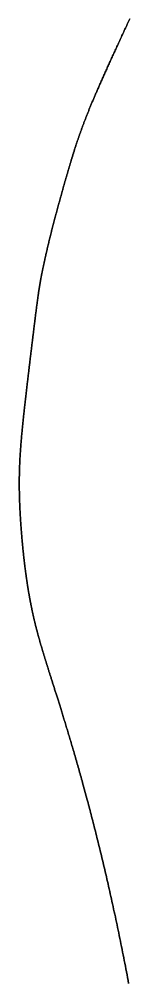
# Model space of a CAD drawing. Header units: inches. Extents: x 130170 to 284068, y 377793 to 804530.
# Drawn here: x 259840.3 to 259846.4, y 743454.9 to 743507.5 of the extents above; entities that cross this region are included whole.
import ezdxf

# ---------------------------------------------------------------- set-up
doc = ezdxf.new("R2010")
doc.units = ezdxf.units.IN
doc.header["$MEASUREMENT"] = 0
doc.layers.add('muni_il', color=7, linetype='Continuous')

msp = doc.modelspace()

# ---------------------------------------------------------------- linework, layer by layer
at = {"layer": 'muni_il'}
for points in [[(259846.299, 743454.854), (259846.269, 743455.012), (259846.24, 743455.169), (259846.21, 743455.326), (259846.18, 743455.482), (259846.151, 743455.638), (259846.121, 743455.793), (259846.091, 743455.948), (259846.061, 743456.102), (259846.031, 743456.255), (259846, 743456.408), (259845.97, 743456.56), (259845.94, 743456.712), (259845.91, 743456.863), (259845.879, 743457.013), (259845.849, 743457.163), (259845.818, 743457.312), (259845.788, 743457.46), (259845.757, 743457.608), (259845.727, 743457.755), (259845.696, 743457.902), (259845.666, 743458.047), (259845.635, 743458.192), (259845.604, 743458.337), (259845.574, 743458.481), (259845.543, 743458.624), (259845.512, 743458.766), (259845.482, 743458.908), (259845.451, 743459.048), (259845.42, 743459.189), (259845.39, 743459.328), (259845.359, 743459.467), (259845.328, 743459.605), (259845.298, 743459.742), (259845.267, 743459.879), (259845.236, 743460.015), (259845.206, 743460.15), (259845.175, 743460.284), (259845.144, 743460.418), (259845.114, 743460.551), (259845.083, 743460.683), (259845.053, 743460.814), (259845.022, 743460.945), (259844.992, 743461.075), (259844.962, 743461.204), (259844.931, 743461.332), (259844.901, 743461.46), (259844.871, 743461.587), (259844.841, 743461.713), (259844.81, 743461.838), (259844.78, 743461.963), (259844.75, 743462.086), (259844.72, 743462.209), (259844.69, 743462.331), (259844.661, 743462.453), (259844.631, 743462.573), (259844.601, 743462.693), (259844.572, 743462.812), (259844.542, 743462.93), (259844.513, 743463.048), (259844.483, 743463.164), (259844.454, 743463.28), (259844.425, 743463.395), (259844.396, 743463.51), (259844.367, 743463.623), (259844.338, 743463.736), (259844.309, 743463.848), (259844.28, 743463.959), (259844.252, 743464.069), (259844.223, 743464.178), (259844.195, 743464.287), (259844.166, 743464.395), (259844.138, 743464.502), (259844.11, 743464.608), (259844.082, 743464.714), (259844.054, 743464.819), (259844.026, 743464.923), (259843.999, 743465.026), (259843.971, 743465.128), (259843.944, 743465.23), (259843.916, 743465.33), (259843.889, 743465.43), (259843.862, 743465.53), (259843.835, 743465.628), (259843.808, 743465.726), (259843.781, 743465.822), (259843.755, 743465.919), (259843.728, 743466.014), (259843.702, 743466.109), (259843.676, 743466.202), (259843.65, 743466.295), (259843.624, 743466.388), (259843.598, 743466.479), (259843.573, 743466.57), (259843.547, 743466.66), (259843.522, 743466.749), (259843.497, 743466.837), (259843.472, 743466.925), (259843.447, 743467.012), (259843.422, 743467.098), (259843.397, 743467.184), (259843.373, 743467.269), (259843.348, 743467.353), (259843.324, 743467.436), (259843.3, 743467.519), (259843.276, 743467.6), (259843.253, 743467.682), (259843.229, 743467.762), (259843.206, 743467.842), (259843.182, 743467.921), (259843.159, 743467.999), (259843.136, 743468.077), (259843.113, 743468.153), (259843.091, 743468.23), (259843.068, 743468.305), (259843.046, 743468.38), (259843.024, 743468.454), (259843.001, 743468.528), (259842.98, 743468.601), (259842.958, 743468.673), (259842.936, 743468.744), (259842.915, 743468.815), (259842.893, 743468.885), (259842.872, 743468.955), (259842.851, 743469.024), (259842.83, 743469.092), (259842.81, 743469.16), (259842.789, 743469.227), (259842.769, 743469.293), (259842.749, 743469.359), (259842.729, 743469.424), (259842.709, 743469.488), (259842.689, 743469.552), (259842.669, 743469.616), (259842.65, 743469.679), (259842.631, 743469.741), (259842.612, 743469.802), (259842.593, 743469.863), (259842.574, 743469.924), (259842.555, 743469.984), (259842.537, 743470.043), (259842.518, 743470.102), (259842.5, 743470.16), (259842.482, 743470.218), (259842.464, 743470.275), (259842.446, 743470.331), (259842.429, 743470.387), (259842.411, 743470.443), (259842.394, 743470.498), (259842.377, 743470.552), (259842.36, 743470.607), (259842.343, 743470.66), (259842.326, 743470.713), (259842.31, 743470.766), (259842.293, 743470.818), (259842.277, 743470.869), (259842.261, 743470.92), (259842.245, 743470.971), (259842.229, 743471.021), (259842.213, 743471.071), (259842.197, 743471.12), (259842.182, 743471.169), (259842.167, 743471.217), (259842.152, 743471.265), (259842.136, 743471.312), (259842.122, 743471.36), (259842.107, 743471.406), (259842.092, 743471.453), (259842.078, 743471.498), (259842.063, 743471.544), (259842.049, 743471.589), (259842.035, 743471.633), (259842.021, 743471.678), (259842.007, 743471.722), (259841.993, 743471.765), (259841.98, 743471.808), (259841.966, 743471.851), (259841.953, 743471.893), (259841.94, 743471.935), (259841.927, 743471.977), (259841.913, 743472.018), (259841.901, 743472.059), (259841.888, 743472.1), (259841.875, 743472.14), (259841.863, 743472.18), (259841.85, 743472.22), (259841.838, 743472.26), (259841.826, 743472.299), (259841.814, 743472.337), (259841.802, 743472.376), (259841.79, 743472.414), (259841.778, 743472.452), (259841.766, 743472.489), (259841.755, 743472.527), (259841.743, 743472.564), (259841.732, 743472.601), (259841.721, 743472.637), (259841.71, 743472.673), (259841.699, 743472.709), (259841.688, 743472.745), (259841.677, 743472.781), (259841.666, 743472.816), (259841.656, 743472.851), (259841.645, 743472.886), (259841.635, 743472.92), (259841.625, 743472.955), (259841.614, 743472.989), (259841.604, 743473.023), (259841.594, 743473.056), (259841.584, 743473.09), (259841.574, 743473.123), (259841.564, 743473.156), (259841.555, 743473.189), (259841.545, 743473.222), (259841.536, 743473.254), (259841.526, 743473.286), (259841.517, 743473.318), (259841.507, 743473.35), (259841.498, 743473.382), (259841.489, 743473.414), (259841.48, 743473.445), (259841.471, 743473.477), (259841.462, 743473.508), (259841.453, 743473.539), (259841.445, 743473.569), (259841.436, 743473.6), (259841.427, 743473.631), (259841.419, 743473.661), (259841.41, 743473.691), (259841.402, 743473.721), (259841.394, 743473.751), (259841.385, 743473.781), (259841.377, 743473.811), (259841.369, 743473.841), (259841.361, 743473.87), (259841.353, 743473.899), (259841.345, 743473.929), (259841.337, 743473.958), (259841.329, 743473.987), (259841.322, 743474.016), (259841.314, 743474.045), (259841.306, 743474.074), (259841.299, 743474.102), (259841.291, 743474.131), (259841.284, 743474.159), (259841.276, 743474.188), (259841.269, 743474.216), (259841.262, 743474.245), (259841.255, 743474.273), (259841.247, 743474.301), (259841.24, 743474.329), (259841.233, 743474.357), (259841.226, 743474.385), (259841.219, 743474.413), (259841.212, 743474.44), (259841.205, 743474.468), (259841.199, 743474.496), (259841.192, 743474.524), (259841.185, 743474.551), (259841.178, 743474.579), (259841.172, 743474.606), (259841.165, 743474.634), (259841.159, 743474.661), (259841.152, 743474.688), (259841.146, 743474.716), (259841.139, 743474.743), (259841.133, 743474.77), (259841.127, 743474.798), (259841.12, 743474.825), (259841.114, 743474.852), (259841.108, 743474.879), (259841.102, 743474.906), (259841.096, 743474.933), (259841.089, 743474.96), (259841.084, 743474.987), (259841.077, 743475.014), (259841.072, 743475.042), (259841.066, 743475.069), (259841.06, 743475.096), (259841.054, 743475.123), (259841.048, 743475.15), (259841.042, 743475.177), (259841.036, 743475.204), (259841.031, 743475.231), (259841.025, 743475.258), (259841.019, 743475.285), (259841.014, 743475.312), (259841.008, 743475.339), (259841.003, 743475.366), (259840.997, 743475.393), (259840.991, 743475.42), (259840.986, 743475.447), (259840.981, 743475.474), (259840.975, 743475.501), (259840.97, 743475.528), (259840.965, 743475.555), (259840.959, 743475.582), (259840.954, 743475.609), (259840.949, 743475.637), (259840.943, 743475.664), (259840.938, 743475.691), (259840.933, 743475.718), (259840.928, 743475.745), (259840.923, 743475.773), (259840.918, 743475.8), (259840.913, 743475.827), (259840.907, 743475.855), (259840.902, 743475.882), (259840.897, 743475.909), (259840.892, 743475.937), (259840.887, 743475.965), (259840.883, 743475.992), (259840.878, 743476.02), (259840.873, 743476.047), (259840.868, 743476.075), (259840.863, 743476.103), (259840.858, 743476.13), (259840.854, 743476.158), (259840.849, 743476.186), (259840.844, 743476.214), (259840.839, 743476.242), (259840.835, 743476.27), (259840.83, 743476.297), (259840.825, 743476.325), (259840.821, 743476.353), (259840.816, 743476.382), (259840.811, 743476.41), (259840.807, 743476.438), (259840.802, 743476.466), (259840.798, 743476.495), (259840.793, 743476.523), (259840.789, 743476.551), (259840.784, 743476.58), (259840.78, 743476.608), (259840.776, 743476.637), (259840.771, 743476.666), (259840.767, 743476.694), (259840.762, 743476.723), (259840.758, 743476.752), (259840.754, 743476.781), (259840.749, 743476.809), (259840.745, 743476.838), (259840.741, 743476.867), (259840.737, 743476.896), (259840.732, 743476.925), (259840.728, 743476.955), (259840.724, 743476.984), (259840.72, 743477.013), (259840.716, 743477.043), (259840.712, 743477.072), (259840.707, 743477.101), (259840.703, 743477.131), (259840.699, 743477.16), (259840.695, 743477.19), (259840.691, 743477.22), (259840.687, 743477.25), (259840.683, 743477.279), (259840.679, 743477.309), (259840.675, 743477.339), (259840.671, 743477.369), (259840.667, 743477.399), (259840.663, 743477.429), (259840.659, 743477.46), (259840.655, 743477.49), (259840.652, 743477.52), (259840.648, 743477.55), (259840.644, 743477.581), (259840.64, 743477.611), (259840.636, 743477.642), (259840.633, 743477.672), (259840.629, 743477.703), (259840.625, 743477.734), (259840.621, 743477.765), (259840.618, 743477.795), (259840.614, 743477.826), (259840.61, 743477.857), (259840.607, 743477.888), (259840.603, 743477.919), (259840.599, 743477.95), (259840.596, 743477.981), (259840.592, 743478.012), (259840.589, 743478.044), (259840.585, 743478.075), (259840.582, 743478.106), (259840.578, 743478.138), (259840.575, 743478.169), (259840.571, 743478.201), (259840.568, 743478.232), (259840.564, 743478.264), (259840.561, 743478.295), (259840.558, 743478.327), (259840.554, 743478.359), (259840.551, 743478.391), (259840.548, 743478.422), (259840.544, 743478.454), (259840.541, 743478.486), (259840.538, 743478.518), (259840.534, 743478.55), (259840.531, 743478.582), (259840.528, 743478.614), (259840.525, 743478.646), (259840.522, 743478.678), (259840.518, 743478.711), (259840.515, 743478.743), (259840.512, 743478.775), (259840.509, 743478.807), (259840.506, 743478.84), (259840.503, 743478.872), (259840.5, 743478.904), (259840.497, 743478.937), (259840.494, 743478.969), (259840.491, 743479.002), (259840.488, 743479.034), (259840.485, 743479.067), (259840.482, 743479.099), (259840.479, 743479.132), (259840.476, 743479.164), (259840.474, 743479.197), (259840.471, 743479.229), (259840.468, 743479.262), (259840.465, 743479.295), (259840.463, 743479.328), (259840.46, 743479.36), (259840.457, 743479.393), (259840.454, 743479.426), (259840.452, 743479.458), (259840.449, 743479.491), (259840.447, 743479.524), (259840.444, 743479.556), (259840.441, 743479.589), (259840.439, 743479.622), (259840.436, 743479.655), (259840.434, 743479.687), (259840.431, 743479.72), (259840.429, 743479.753), (259840.427, 743479.786), (259840.424, 743479.818), (259840.422, 743479.851), (259840.419, 743479.884), (259840.417, 743479.916), (259840.415, 743479.949), (259840.413, 743479.982), (259840.41, 743480.014), (259840.408, 743480.047), (259840.406, 743480.08), (259840.404, 743480.113), (259840.402, 743480.145), (259840.4, 743480.178), (259840.398, 743480.21), (259840.396, 743480.243), (259840.394, 743480.275), (259840.391, 743480.308), (259840.39, 743480.34), (259840.388, 743480.373), (259840.386, 743480.405), (259840.384, 743480.438), (259840.382, 743480.47), (259840.38, 743480.503), (259840.378, 743480.535), (259840.377, 743480.567), (259840.375, 743480.599), (259840.373, 743480.632), (259840.372, 743480.664), (259840.37, 743480.696), (259840.368, 743480.728), (259840.367, 743480.761), (259840.365, 743480.793), (259840.364, 743480.825), (259840.362, 743480.857), (259840.361, 743480.889), (259840.359, 743480.921), (259840.358, 743480.953), (259840.357, 743480.984), (259840.356, 743481.016), (259840.354, 743481.048), (259840.353, 743481.08), (259840.352, 743481.112), (259840.351, 743481.143), (259840.349, 743481.175), (259840.348, 743481.206), (259840.347, 743481.238), (259840.346, 743481.269), (259840.345, 743481.301), (259840.344, 743481.332), (259840.343, 743481.364), (259840.342, 743481.395), (259840.342, 743481.426), (259840.341, 743481.458), (259840.34, 743481.489), (259840.339, 743481.52), (259840.338, 743481.551), (259840.338, 743481.582), (259840.337, 743481.613), (259840.336, 743481.644), (259840.336, 743481.675), (259840.335, 743481.706), (259840.335, 743481.737), (259840.334, 743481.768), (259840.334, 743481.799), (259840.333, 743481.83), (259840.333, 743481.86), (259840.333, 743481.891), (259840.332, 743481.922), (259840.332, 743481.952), (259840.332, 743481.983), (259840.332, 743482.013), (259840.332, 743482.044), (259840.331, 743482.074), (259840.331, 743482.105), (259840.331, 743482.135), (259840.331, 743482.166), (259840.331, 743482.196), (259840.331, 743482.227), (259840.331, 743482.257), (259840.332, 743482.287), (259840.332, 743482.317), (259840.332, 743482.348), (259840.332, 743482.378), (259840.333, 743482.408), (259840.333, 743482.438), (259840.333, 743482.468), (259840.334, 743482.499), (259840.334, 743482.529), (259840.335, 743482.559), (259840.335, 743482.589), (259840.336, 743482.619), (259840.336, 743482.649), (259840.337, 743482.679), (259840.337, 743482.709), (259840.338, 743482.74), (259840.339, 743482.77), (259840.34, 743482.8), (259840.34, 743482.83), (259840.341, 743482.86), (259840.342, 743482.89), (259840.343, 743482.92), (259840.344, 743482.95), (259840.345, 743482.98), (259840.346, 743483.011), (259840.347, 743483.041), (259840.348, 743483.071), (259840.349, 743483.101), (259840.351, 743483.131), (259840.352, 743483.161), (259840.353, 743483.192), (259840.354, 743483.222), (259840.356, 743483.252), (259840.357, 743483.282), (259840.358, 743483.313), (259840.36, 743483.343), (259840.361, 743483.373), (259840.363, 743483.404), (259840.365, 743483.434), (259840.366, 743483.465), (259840.368, 743483.495), (259840.369, 743483.526), (259840.371, 743483.557), (259840.373, 743483.587), (259840.375, 743483.618), (259840.376, 743483.649), (259840.378, 743483.68), (259840.38, 743483.71), (259840.382, 743483.741), (259840.384, 743483.772), (259840.386, 743483.803), (259840.388, 743483.834), (259840.39, 743483.866), (259840.392, 743483.897), (259840.394, 743483.928), (259840.397, 743483.959), (259840.399, 743483.991), (259840.401, 743484.022), (259840.403, 743484.054), (259840.406, 743484.086), (259840.408, 743484.117), (259840.41, 743484.149), (259840.413, 743484.181), (259840.415, 743484.213), (259840.418, 743484.245), (259840.42, 743484.277), (259840.423, 743484.309), (259840.425, 743484.341), (259840.428, 743484.374), (259840.431, 743484.406), (259840.433, 743484.439), (259840.436, 743484.471), (259840.439, 743484.504), (259840.441, 743484.537), (259840.444, 743484.57), (259840.447, 743484.603), (259840.45, 743484.636), (259840.453, 743484.669), (259840.456, 743484.702), (259840.459, 743484.736), (259840.462, 743484.769), (259840.465, 743484.803), (259840.468, 743484.836), (259840.471, 743484.87), (259840.474, 743484.904), (259840.477, 743484.938), (259840.481, 743484.972), (259840.484, 743485.006), (259840.487, 743485.041), (259840.49, 743485.075), (259840.494, 743485.109), (259840.497, 743485.144), (259840.501, 743485.179), (259840.504, 743485.214), (259840.507, 743485.249), (259840.511, 743485.284), (259840.514, 743485.319), (259840.518, 743485.354), (259840.521, 743485.39), (259840.525, 743485.425), (259840.529, 743485.461), (259840.532, 743485.497), (259840.536, 743485.533), (259840.54, 743485.568), (259840.543, 743485.605), (259840.547, 743485.641), (259840.551, 743485.677), (259840.555, 743485.714), (259840.559, 743485.75), (259840.563, 743485.787), (259840.567, 743485.824), (259840.57, 743485.861), (259840.574, 743485.898), (259840.578, 743485.935), (259840.582, 743485.972), (259840.586, 743486.01), (259840.59, 743486.047), (259840.595, 743486.085), (259840.599, 743486.122), (259840.603, 743486.16), (259840.607, 743486.198), (259840.611, 743486.236), (259840.615, 743486.274), (259840.62, 743486.313), (259840.624, 743486.351), (259840.628, 743486.39), (259840.633, 743486.428), (259840.637, 743486.467), (259840.641, 743486.506), (259840.645, 743486.545), (259840.65, 743486.584), (259840.654, 743486.623), (259840.659, 743486.662), (259840.663, 743486.702), (259840.668, 743486.741), (259840.672, 743486.781), (259840.677, 743486.82), (259840.681, 743486.86), (259840.686, 743486.9), (259840.69, 743486.94), (259840.695, 743486.98), (259840.7, 743487.02), (259840.704, 743487.061), (259840.709, 743487.101), (259840.714, 743487.141), (259840.718, 743487.182), (259840.723, 743487.222), (259840.728, 743487.263), (259840.733, 743487.304), (259840.737, 743487.345), (259840.742, 743487.386), (259840.747, 743487.426), (259840.752, 743487.467), (259840.756, 743487.509), (259840.761, 743487.55), (259840.766, 743487.591), (259840.771, 743487.632), (259840.776, 743487.674), (259840.781, 743487.715), (259840.786, 743487.757), (259840.791, 743487.798), (259840.795, 743487.84), (259840.8, 743487.881), (259840.805, 743487.923), (259840.81, 743487.965), (259840.815, 743488.007), (259840.82, 743488.048), (259840.825, 743488.09), (259840.83, 743488.132), (259840.835, 743488.174), (259840.84, 743488.216), (259840.845, 743488.258), (259840.85, 743488.3), (259840.855, 743488.342), (259840.86, 743488.384), (259840.865, 743488.426), (259840.87, 743488.468), (259840.875, 743488.51), (259840.88, 743488.552), (259840.885, 743488.594), (259840.89, 743488.636), (259840.895, 743488.678), (259840.9, 743488.72), (259840.905, 743488.762), (259840.91, 743488.804), (259840.915, 743488.845), (259840.92, 743488.888), (259840.925, 743488.929), (259840.93, 743488.971), (259840.935, 743489.013), (259840.94, 743489.055), (259840.945, 743489.097), (259840.95, 743489.139), (259840.955, 743489.18), (259840.96, 743489.222), (259840.965, 743489.263), (259840.97, 743489.305), (259840.975, 743489.347), (259840.98, 743489.388), (259840.985, 743489.43), (259840.99, 743489.471), (259840.995, 743489.512), (259841, 743489.554), (259841.005, 743489.595), (259841.01, 743489.636), (259841.015, 743489.677), (259841.02, 743489.718), (259841.025, 743489.759), (259841.03, 743489.8), (259841.035, 743489.841), (259841.04, 743489.882), (259841.045, 743489.923), (259841.05, 743489.964), (259841.055, 743490.004), (259841.06, 743490.045), (259841.065, 743490.086), (259841.07, 743490.126), (259841.075, 743490.167), (259841.079, 743490.207), (259841.084, 743490.247), (259841.089, 743490.288), (259841.094, 743490.328), (259841.099, 743490.368), (259841.104, 743490.408), (259841.109, 743490.448), (259841.114, 743490.488), (259841.119, 743490.528), (259841.124, 743490.568), (259841.128, 743490.608), (259841.133, 743490.648), (259841.138, 743490.687), (259841.143, 743490.727), (259841.148, 743490.767), (259841.153, 743490.806), (259841.158, 743490.846), (259841.163, 743490.885), (259841.167, 743490.925), (259841.172, 743490.964), (259841.177, 743491.004), (259841.182, 743491.043), (259841.187, 743491.082), (259841.192, 743491.122), (259841.197, 743491.161), (259841.202, 743491.2), (259841.207, 743491.239), (259841.211, 743491.278), (259841.216, 743491.317), (259841.221, 743491.356), (259841.226, 743491.394), (259841.231, 743491.433), (259841.236, 743491.472), (259841.241, 743491.51), (259841.246, 743491.549), (259841.251, 743491.587), (259841.256, 743491.625), (259841.26, 743491.663), (259841.265, 743491.701), (259841.27, 743491.739), (259841.275, 743491.777), (259841.28, 743491.814), (259841.285, 743491.852), (259841.29, 743491.889), (259841.294, 743491.925), (259841.299, 743491.962), (259841.304, 743491.999), (259841.309, 743492.035), (259841.314, 743492.071), (259841.318, 743492.106), (259841.323, 743492.141), (259841.328, 743492.176), (259841.332, 743492.211), (259841.337, 743492.245), (259841.342, 743492.279), (259841.346, 743492.312), (259841.351, 743492.345), (259841.355, 743492.377), (259841.36, 743492.409), (259841.364, 743492.44), (259841.368, 743492.471), (259841.372, 743492.501), (259841.377, 743492.53), (259841.381, 743492.559), (259841.385, 743492.587), (259841.487, 743493.221), (259841.493, 743493.257), (259841.497, 743493.275), (259841.5, 743493.294), (259841.504, 743493.314), (259841.507, 743493.334), (259841.511, 743493.354), (259841.515, 743493.375), (259841.519, 743493.397), (259841.523, 743493.42), (259841.528, 743493.443), (259841.532, 743493.466), (259841.537, 743493.491), (259841.542, 743493.516), (259841.547, 743493.541), (259841.552, 743493.567), (259841.558, 743493.594), (259841.563, 743493.621), (259841.569, 743493.649), (259841.574, 743493.677), (259841.58, 743493.706), (259841.586, 743493.735), (259841.592, 743493.765), (259841.598, 743493.795), (259841.605, 743493.826), (259841.611, 743493.857), (259841.618, 743493.888), (259841.624, 743493.92), (259841.631, 743493.952), (259841.638, 743493.984), (259841.645, 743494.017), (259841.652, 743494.05), (259841.659, 743494.083), (259841.666, 743494.117), (259841.674, 743494.15), (259841.681, 743494.184), (259841.688, 743494.218), (259841.696, 743494.252), (259841.703, 743494.286), (259841.711, 743494.321), (259841.718, 743494.355), (259841.726, 743494.39), (259841.734, 743494.425), (259841.741, 743494.46), (259841.749, 743494.495), (259841.757, 743494.53), (259841.765, 743494.565), (259841.773, 743494.6), (259841.781, 743494.635), (259841.789, 743494.67), (259841.797, 743494.705), (259841.805, 743494.741), (259841.813, 743494.776), (259841.821, 743494.811), (259841.829, 743494.846), (259841.837, 743494.882), (259841.846, 743494.917), (259841.854, 743494.952), (259841.862, 743494.987), (259841.87, 743495.022), (259841.878, 743495.057), (259841.887, 743495.093), (259841.895, 743495.128), (259841.903, 743495.163), (259841.912, 743495.198), (259841.92, 743495.233), (259841.928, 743495.268), (259841.937, 743495.303), (259841.945, 743495.337), (259841.953, 743495.372), (259841.962, 743495.407), (259841.97, 743495.442), (259841.979, 743495.477), (259841.987, 743495.511), (259841.996, 743495.546), (259842.004, 743495.581), (259842.013, 743495.616), (259842.022, 743495.65), (259842.03, 743495.685), (259842.039, 743495.72), (259842.047, 743495.754), (259842.056, 743495.789), (259842.065, 743495.823), (259842.073, 743495.858), (259842.082, 743495.892), (259842.091, 743495.927), (259842.099, 743495.962), (259842.108, 743495.996), (259842.117, 743496.031), (259842.126, 743496.065), (259842.135, 743496.1), (259842.144, 743496.134), (259842.152, 743496.169), (259842.161, 743496.204), (259842.17, 743496.238), (259842.179, 743496.273), (259842.188, 743496.307), (259842.197, 743496.342), (259842.206, 743496.377), (259842.215, 743496.411), (259842.224, 743496.446), (259842.233, 743496.481), (259842.242, 743496.516), (259842.252, 743496.551), (259842.261, 743496.585), (259842.27, 743496.62), (259842.279, 743496.655), (259842.288, 743496.69), (259842.298, 743496.725), (259842.307, 743496.76), (259842.316, 743496.796), (259842.326, 743496.831), (259842.335, 743496.866), (259842.344, 743496.901), (259842.354, 743496.936), (259842.363, 743496.972), (259842.373, 743497.007), (259842.382, 743497.043), (259842.392, 743497.078), (259842.402, 743497.114), (259842.411, 743497.149), (259842.421, 743497.185), (259842.43, 743497.22), (259842.44, 743497.256), (259842.45, 743497.292), (259842.46, 743497.328), (259842.469, 743497.364), (259842.479, 743497.4), (259842.489, 743497.436), (259842.499, 743497.472), (259842.509, 743497.508), (259842.519, 743497.544), (259842.529, 743497.58), (259842.539, 743497.616), (259842.549, 743497.653), (259842.559, 743497.689), (259842.569, 743497.725), (259842.579, 743497.762), (259842.589, 743497.798), (259842.599, 743497.834), (259842.609, 743497.871), (259842.619, 743497.908), (259842.629, 743497.944), (259842.639, 743497.981), (259842.65, 743498.017), (259842.66, 743498.054), (259842.67, 743498.091), (259842.68, 743498.128), (259842.691, 743498.164), (259842.701, 743498.201), (259842.711, 743498.238), (259842.722, 743498.275), (259842.732, 743498.312), (259842.742, 743498.348), (259842.753, 743498.385), (259842.763, 743498.422), (259842.774, 743498.459), (259842.784, 743498.496), (259842.795, 743498.533), (259842.805, 743498.57), (259842.816, 743498.607), (259842.826, 743498.644), (259842.837, 743498.681), (259842.847, 743498.718), (259842.858, 743498.755), (259842.868, 743498.791), (259842.879, 743498.828), (259842.89, 743498.865), (259842.9, 743498.902), (259842.911, 743498.939), (259842.922, 743498.976), (259842.932, 743499.013), (259842.943, 743499.05), (259842.954, 743499.087), (259842.964, 743499.124), (259842.975, 743499.16), (259842.986, 743499.197), (259842.997, 743499.234), (259843.007, 743499.271), (259843.018, 743499.308), (259843.029, 743499.345), (259843.04, 743499.381), (259843.051, 743499.418), (259843.062, 743499.455), (259843.073, 743499.491), (259843.084, 743499.528), (259843.095, 743499.565), (259843.106, 743499.602), (259843.117, 743499.638), (259843.128, 743499.675), (259843.139, 743499.711), (259843.15, 743499.748), (259843.161, 743499.785), (259843.172, 743499.821), (259843.183, 743499.858), (259843.194, 743499.894), (259843.206, 743499.931), (259843.217, 743499.967), (259843.228, 743500.004), (259843.239, 743500.04), (259843.251, 743500.076), (259843.262, 743500.113), (259843.273, 743500.149), (259843.285, 743500.186), (259843.296, 743500.222), (259843.308, 743500.258), (259843.319, 743500.295), (259843.331, 743500.331), (259843.343, 743500.368), (259843.354, 743500.404), (259843.366, 743500.441), (259843.378, 743500.477), (259843.39, 743500.513), (259843.401, 743500.55), (259843.413, 743500.586), (259843.425, 743500.623), (259843.437, 743500.659), (259843.45, 743500.696), (259843.462, 743500.733), (259843.474, 743500.769), (259843.486, 743500.806), (259843.498, 743500.843), (259843.511, 743500.879), (259843.523, 743500.916), (259843.536, 743500.953), (259843.548, 743500.99), (259843.561, 743501.027), (259843.574, 743501.064), (259843.587, 743501.101), (259843.6, 743501.138), (259843.613, 743501.175), (259843.626, 743501.212), (259843.639, 743501.25), (259843.652, 743501.287), (259843.666, 743501.325), (259843.679, 743501.362), (259843.693, 743501.4), (259843.706, 743501.438), (259843.72, 743501.476), (259843.734, 743501.514), (259843.748, 743501.552), (259843.762, 743501.59), (259843.776, 743501.629), (259843.79, 743501.667), (259843.804, 743501.706), (259843.819, 743501.745), (259843.833, 743501.784), (259843.848, 743501.823), (259843.863, 743501.862), (259843.878, 743501.901), (259843.893, 743501.941), (259843.908, 743501.981), (259843.924, 743502.021), (259843.939, 743502.061), (259843.955, 743502.101), (259843.971, 743502.142), (259843.986, 743502.182), (259844.003, 743502.223), (259844.019, 743502.264), (259844.035, 743502.305), (259844.052, 743502.347), (259844.068, 743502.389), (259844.085, 743502.431), (259844.102, 743502.473), (259844.119, 743502.515), (259844.136, 743502.558), (259844.154, 743502.601), (259844.171, 743502.644), (259844.189, 743502.687), (259844.207, 743502.731), (259844.225, 743502.775), (259844.243, 743502.819), (259844.262, 743502.863), (259844.28, 743502.908), (259844.299, 743502.953), (259844.318, 743502.998), (259844.337, 743503.044), (259844.356, 743503.09), (259844.376, 743503.136), (259844.395, 743503.182), (259844.415, 743503.229), (259844.435, 743503.276), (259844.456, 743503.324), (259844.476, 743503.371), (259844.497, 743503.419), (259844.517, 743503.468), (259844.538, 743503.516), (259844.559, 743503.565), (259844.581, 743503.614), (259844.602, 743503.664), (259844.624, 743503.714), (259844.646, 743503.764), (259844.668, 743503.815), (259844.691, 743503.866), (259844.713, 743503.917), (259844.736, 743503.969), (259844.759, 743504.021), (259844.782, 743504.074), (259844.805, 743504.126), (259844.829, 743504.18), (259844.853, 743504.233), (259844.877, 743504.287), (259844.901, 743504.341), (259844.925, 743504.396), (259844.95, 743504.451), (259844.975, 743504.506), (259845, 743504.562), (259845.025, 743504.618), (259845.05, 743504.674), (259845.076, 743504.731), (259845.102, 743504.788), (259845.128, 743504.846), (259845.154, 743504.904), (259845.18, 743504.962), (259845.207, 743505.021), (259845.234, 743505.08), (259845.261, 743505.14), (259845.288, 743505.2), (259845.315, 743505.26), (259845.343, 743505.321), (259845.371, 743505.382), (259845.399, 743505.443), (259845.427, 743505.505), (259845.456, 743505.567), (259845.484, 743505.629), (259845.513, 743505.692), (259845.542, 743505.756), (259845.571, 743505.819), (259845.6, 743505.883), (259845.63, 743505.948), (259845.66, 743506.013), (259845.69, 743506.078), (259845.72, 743506.143), (259845.75, 743506.209), (259845.781, 743506.275), (259845.811, 743506.342), (259845.842, 743506.409), (259845.873, 743506.476), (259845.904, 743506.544), (259845.936, 743506.612), (259845.967, 743506.681), (259845.999, 743506.749), (259846.031, 743506.819), (259846.063, 743506.888), (259846.095, 743506.958), (259846.128, 743507.028), (259846.16, 743507.099), (259846.193, 743507.17), (259846.226, 743507.241), (259846.259, 743507.312), (259846.292, 743507.384), (259846.325, 743507.456), (259846.359, 743507.529)], [(259846.359, 743507.529), (259846.325, 743507.456), (259846.292, 743507.384), (259846.259, 743507.312), (259846.226, 743507.241), (259846.193, 743507.17), (259846.16, 743507.099), (259846.128, 743507.028), (259846.095, 743506.958), (259846.063, 743506.888), (259846.031, 743506.819), (259845.999, 743506.749), (259845.967, 743506.681), (259845.936, 743506.612), (259845.904, 743506.544), (259845.873, 743506.476), (259845.842, 743506.409), (259845.811, 743506.342), (259845.781, 743506.275), (259845.75, 743506.209), (259845.72, 743506.143), (259845.69, 743506.078), (259845.66, 743506.013), (259845.63, 743505.948), (259845.6, 743505.883), (259845.571, 743505.819), (259845.542, 743505.756), (259845.513, 743505.692), (259845.484, 743505.629), (259845.456, 743505.567), (259845.427, 743505.505), (259845.399, 743505.443), (259845.371, 743505.382), (259845.343, 743505.321), (259845.315, 743505.26), (259845.288, 743505.2), (259845.261, 743505.14), (259845.234, 743505.08), (259845.207, 743505.021), (259845.18, 743504.962), (259845.154, 743504.904), (259845.128, 743504.846), (259845.102, 743504.788), (259845.076, 743504.731), (259845.05, 743504.674), (259845.025, 743504.618), (259845, 743504.562), (259844.975, 743504.506), (259844.95, 743504.451), (259844.925, 743504.396), (259844.901, 743504.341), (259844.877, 743504.287), (259844.853, 743504.233), (259844.829, 743504.18), (259844.805, 743504.126), (259844.782, 743504.074), (259844.759, 743504.021), (259844.736, 743503.969), (259844.713, 743503.917), (259844.691, 743503.866), (259844.668, 743503.815), (259844.646, 743503.764), (259844.624, 743503.714), (259844.602, 743503.664), (259844.581, 743503.614), (259844.559, 743503.565), (259844.538, 743503.516), (259844.517, 743503.468), (259844.497, 743503.419), (259844.476, 743503.371), (259844.456, 743503.324), (259844.435, 743503.276), (259844.415, 743503.229), (259844.395, 743503.182), (259844.376, 743503.136), (259844.356, 743503.09), (259844.337, 743503.044), (259844.318, 743502.998), (259844.299, 743502.953), (259844.28, 743502.908), (259844.262, 743502.863), (259844.243, 743502.819), (259844.225, 743502.775), (259844.207, 743502.731), (259844.189, 743502.687), (259844.171, 743502.644), (259844.154, 743502.601), (259844.136, 743502.558), (259844.119, 743502.515), (259844.102, 743502.473), (259844.085, 743502.431), (259844.068, 743502.389), (259844.052, 743502.347), (259844.035, 743502.305), (259844.019, 743502.264), (259844.003, 743502.223), (259843.986, 743502.182), (259843.971, 743502.142), (259843.955, 743502.101), (259843.939, 743502.061), (259843.924, 743502.021), (259843.908, 743501.981), (259843.893, 743501.941), (259843.878, 743501.901), (259843.863, 743501.862), (259843.848, 743501.823), (259843.833, 743501.784), (259843.819, 743501.745), (259843.804, 743501.706), (259843.79, 743501.667), (259843.776, 743501.629), (259843.762, 743501.59), (259843.748, 743501.552), (259843.734, 743501.514), (259843.72, 743501.476), (259843.706, 743501.438), (259843.693, 743501.4), (259843.679, 743501.362), (259843.666, 743501.325), (259843.652, 743501.287), (259843.639, 743501.25), (259843.626, 743501.212), (259843.613, 743501.175), (259843.6, 743501.138), (259843.587, 743501.101), (259843.574, 743501.064), (259843.561, 743501.027), (259843.548, 743500.99), (259843.536, 743500.953), (259843.523, 743500.916), (259843.511, 743500.879), (259843.498, 743500.843), (259843.486, 743500.806), (259843.474, 743500.769), (259843.462, 743500.733), (259843.45, 743500.696), (259843.437, 743500.659), (259843.425, 743500.623), (259843.413, 743500.586), (259843.401, 743500.55), (259843.39, 743500.513), (259843.378, 743500.477), (259843.366, 743500.441), (259843.354, 743500.404), (259843.343, 743500.368), (259843.331, 743500.331), (259843.319, 743500.295), (259843.308, 743500.258), (259843.296, 743500.222), (259843.285, 743500.186), (259843.273, 743500.149), (259843.262, 743500.113), (259843.251, 743500.076), (259843.239, 743500.04), (259843.228, 743500.004), (259843.217, 743499.967), (259843.206, 743499.931), (259843.194, 743499.894), (259843.183, 743499.858), (259843.172, 743499.821), (259843.161, 743499.785), (259843.15, 743499.748), (259843.139, 743499.711), (259843.128, 743499.675), (259843.117, 743499.638), (259843.106, 743499.602), (259843.095, 743499.565), (259843.084, 743499.528), (259843.073, 743499.491), (259843.062, 743499.455), (259843.051, 743499.418), (259843.04, 743499.381), (259843.029, 743499.345), (259843.018, 743499.308), (259843.007, 743499.271), (259842.997, 743499.234), (259842.986, 743499.197), (259842.975, 743499.16), (259842.964, 743499.124), (259842.954, 743499.087), (259842.943, 743499.05), (259842.932, 743499.013), (259842.922, 743498.976), (259842.911, 743498.939), (259842.9, 743498.902), (259842.89, 743498.865), (259842.879, 743498.828), (259842.868, 743498.791), (259842.858, 743498.755), (259842.847, 743498.718), (259842.837, 743498.681), (259842.826, 743498.644), (259842.816, 743498.607), (259842.805, 743498.57), (259842.795, 743498.533), (259842.784, 743498.496), (259842.774, 743498.459), (259842.763, 743498.422), (259842.753, 743498.385), (259842.742, 743498.348), (259842.732, 743498.312), (259842.722, 743498.275), (259842.711, 743498.238), (259842.701, 743498.201), (259842.691, 743498.164), (259842.68, 743498.128), (259842.67, 743498.091), (259842.66, 743498.054), (259842.65, 743498.017), (259842.639, 743497.981), (259842.629, 743497.944), (259842.619, 743497.908), (259842.609, 743497.871), (259842.599, 743497.834), (259842.589, 743497.798), (259842.579, 743497.762), (259842.569, 743497.725), (259842.559, 743497.689), (259842.549, 743497.653), (259842.539, 743497.616), (259842.529, 743497.58), (259842.519, 743497.544), (259842.509, 743497.508), (259842.499, 743497.472), (259842.489, 743497.436), (259842.479, 743497.4), (259842.469, 743497.364), (259842.46, 743497.328), (259842.45, 743497.292), (259842.44, 743497.256), (259842.43, 743497.22), (259842.421, 743497.185), (259842.411, 743497.149), (259842.402, 743497.114), (259842.392, 743497.078), (259842.382, 743497.043), (259842.373, 743497.007), (259842.363, 743496.972), (259842.354, 743496.936), (259842.344, 743496.901), (259842.335, 743496.866), (259842.326, 743496.831), (259842.316, 743496.796), (259842.307, 743496.76), (259842.298, 743496.725), (259842.288, 743496.69), (259842.279, 743496.655), (259842.27, 743496.62), (259842.261, 743496.585), (259842.252, 743496.551), (259842.242, 743496.516), (259842.233, 743496.481), (259842.224, 743496.446), (259842.215, 743496.411), (259842.206, 743496.377), (259842.197, 743496.342), (259842.188, 743496.307), (259842.179, 743496.273), (259842.17, 743496.238), (259842.161, 743496.204), (259842.152, 743496.169), (259842.144, 743496.134), (259842.135, 743496.1), (259842.126, 743496.065), (259842.117, 743496.031), (259842.108, 743495.996), (259842.099, 743495.962), (259842.091, 743495.927), (259842.082, 743495.892), (259842.073, 743495.858), (259842.065, 743495.823), (259842.056, 743495.789), (259842.047, 743495.754), (259842.039, 743495.72), (259842.03, 743495.685), (259842.022, 743495.65), (259842.013, 743495.616), (259842.004, 743495.581), (259841.996, 743495.546), (259841.987, 743495.511), (259841.979, 743495.477), (259841.97, 743495.442), (259841.962, 743495.407), (259841.953, 743495.372), (259841.945, 743495.337), (259841.937, 743495.303), (259841.928, 743495.268), (259841.92, 743495.233), (259841.912, 743495.198), (259841.903, 743495.163), (259841.895, 743495.128), (259841.887, 743495.093), (259841.878, 743495.057), (259841.87, 743495.022), (259841.862, 743494.987), (259841.854, 743494.952), (259841.846, 743494.917), (259841.837, 743494.882), (259841.829, 743494.846), (259841.821, 743494.811), (259841.813, 743494.776), (259841.805, 743494.741), (259841.797, 743494.705), (259841.789, 743494.67), (259841.781, 743494.635), (259841.773, 743494.6), (259841.765, 743494.565), (259841.757, 743494.53), (259841.749, 743494.495), (259841.741, 743494.46), (259841.734, 743494.425), (259841.726, 743494.39), (259841.718, 743494.355), (259841.711, 743494.321), (259841.703, 743494.286), (259841.696, 743494.252), (259841.688, 743494.218), (259841.681, 743494.184), (259841.674, 743494.15), (259841.666, 743494.117), (259841.659, 743494.083), (259841.652, 743494.05), (259841.645, 743494.017), (259841.638, 743493.984), (259841.631, 743493.952), (259841.624, 743493.92), (259841.618, 743493.888), (259841.611, 743493.857), (259841.605, 743493.826), (259841.598, 743493.795), (259841.592, 743493.765), (259841.586, 743493.735), (259841.58, 743493.706), (259841.574, 743493.677), (259841.569, 743493.649), (259841.563, 743493.621), (259841.558, 743493.594), (259841.552, 743493.567), (259841.547, 743493.541), (259841.542, 743493.516), (259841.537, 743493.491), (259841.532, 743493.466), (259841.528, 743493.443), (259841.523, 743493.42), (259841.519, 743493.397), (259841.515, 743493.375), (259841.511, 743493.354), (259841.507, 743493.334), (259841.504, 743493.314), (259841.5, 743493.294), (259841.497, 743493.275), (259841.493, 743493.257), (259841.487, 743493.221), (259841.385, 743492.587), (259841.381, 743492.559), (259841.377, 743492.53), (259841.372, 743492.501), (259841.368, 743492.471), (259841.364, 743492.44), (259841.36, 743492.409), (259841.355, 743492.377), (259841.351, 743492.345), (259841.346, 743492.312), (259841.342, 743492.279), (259841.337, 743492.245), (259841.332, 743492.211), (259841.328, 743492.176), (259841.323, 743492.141), (259841.318, 743492.106), (259841.314, 743492.071), (259841.309, 743492.035), (259841.304, 743491.999), (259841.299, 743491.962), (259841.294, 743491.925), (259841.29, 743491.889), (259841.285, 743491.852), (259841.28, 743491.814), (259841.275, 743491.777), (259841.27, 743491.739), (259841.265, 743491.701), (259841.26, 743491.663), (259841.256, 743491.625), (259841.251, 743491.587), (259841.246, 743491.549), (259841.241, 743491.51), (259841.236, 743491.472), (259841.231, 743491.433), (259841.226, 743491.394), (259841.221, 743491.356), (259841.216, 743491.317), (259841.211, 743491.278), (259841.207, 743491.239), (259841.202, 743491.2), (259841.197, 743491.161), (259841.192, 743491.122), (259841.187, 743491.082), (259841.182, 743491.043), (259841.177, 743491.004), (259841.172, 743490.964), (259841.167, 743490.925), (259841.163, 743490.885), (259841.158, 743490.846), (259841.153, 743490.806), (259841.148, 743490.767), (259841.143, 743490.727), (259841.138, 743490.687), (259841.133, 743490.648), (259841.128, 743490.608), (259841.124, 743490.568), (259841.119, 743490.528), (259841.114, 743490.488), (259841.109, 743490.448), (259841.104, 743490.408), (259841.099, 743490.368), (259841.094, 743490.328), (259841.089, 743490.288), (259841.084, 743490.247), (259841.079, 743490.207), (259841.075, 743490.167), (259841.07, 743490.126), (259841.065, 743490.086), (259841.06, 743490.045), (259841.055, 743490.004), (259841.05, 743489.964), (259841.045, 743489.923), (259841.04, 743489.882), (259841.035, 743489.841), (259841.03, 743489.8), (259841.025, 743489.759), (259841.02, 743489.718), (259841.015, 743489.677), (259841.01, 743489.636), (259841.005, 743489.595), (259841, 743489.554), (259840.995, 743489.512), (259840.99, 743489.471), (259840.985, 743489.43), (259840.98, 743489.388), (259840.975, 743489.347), (259840.97, 743489.305), (259840.965, 743489.263), (259840.96, 743489.222), (259840.955, 743489.18), (259840.95, 743489.139), (259840.945, 743489.097), (259840.94, 743489.055), (259840.935, 743489.013), (259840.93, 743488.971), (259840.925, 743488.929), (259840.92, 743488.888), (259840.915, 743488.845), (259840.91, 743488.804), (259840.905, 743488.762), (259840.9, 743488.72), (259840.895, 743488.678), (259840.89, 743488.636), (259840.885, 743488.594), (259840.88, 743488.552), (259840.875, 743488.51), (259840.87, 743488.468), (259840.865, 743488.426), (259840.86, 743488.384), (259840.855, 743488.342), (259840.85, 743488.3), (259840.845, 743488.258), (259840.84, 743488.216), (259840.835, 743488.174), (259840.83, 743488.132), (259840.825, 743488.09), (259840.82, 743488.048), (259840.815, 743488.007), (259840.81, 743487.965), (259840.805, 743487.923), (259840.8, 743487.881), (259840.795, 743487.84), (259840.791, 743487.798), (259840.786, 743487.757), (259840.781, 743487.715), (259840.776, 743487.674), (259840.771, 743487.632), (259840.766, 743487.591), (259840.761, 743487.55), (259840.756, 743487.509), (259840.752, 743487.467), (259840.747, 743487.426), (259840.742, 743487.386), (259840.737, 743487.345), (259840.733, 743487.304), (259840.728, 743487.263), (259840.723, 743487.222), (259840.718, 743487.182), (259840.714, 743487.141), (259840.709, 743487.101), (259840.704, 743487.061), (259840.7, 743487.02), (259840.695, 743486.98), (259840.69, 743486.94), (259840.686, 743486.9), (259840.681, 743486.86), (259840.677, 743486.82), (259840.672, 743486.781), (259840.668, 743486.741), (259840.663, 743486.702), (259840.659, 743486.662), (259840.654, 743486.623), (259840.65, 743486.584), (259840.645, 743486.545), (259840.641, 743486.506), (259840.637, 743486.467), (259840.633, 743486.428), (259840.628, 743486.39), (259840.624, 743486.351), (259840.62, 743486.313), (259840.615, 743486.274), (259840.611, 743486.236), (259840.607, 743486.198), (259840.603, 743486.16), (259840.599, 743486.122), (259840.595, 743486.085), (259840.59, 743486.047), (259840.586, 743486.01), (259840.582, 743485.972), (259840.578, 743485.935), (259840.574, 743485.898), (259840.57, 743485.861), (259840.567, 743485.824), (259840.563, 743485.787), (259840.559, 743485.75), (259840.555, 743485.714), (259840.551, 743485.677), (259840.547, 743485.641), (259840.543, 743485.605), (259840.54, 743485.568), (259840.536, 743485.533), (259840.532, 743485.497), (259840.529, 743485.461), (259840.525, 743485.425), (259840.521, 743485.39), (259840.518, 743485.354), (259840.514, 743485.319), (259840.511, 743485.284), (259840.507, 743485.249), (259840.504, 743485.214), (259840.501, 743485.179), (259840.497, 743485.144), (259840.494, 743485.109), (259840.49, 743485.075), (259840.487, 743485.041), (259840.484, 743485.006), (259840.481, 743484.972), (259840.477, 743484.938), (259840.474, 743484.904), (259840.471, 743484.87), (259840.468, 743484.836), (259840.465, 743484.803), (259840.462, 743484.769), (259840.459, 743484.736), (259840.456, 743484.702), (259840.453, 743484.669), (259840.45, 743484.636), (259840.447, 743484.603), (259840.444, 743484.57), (259840.441, 743484.537), (259840.439, 743484.504), (259840.436, 743484.471), (259840.433, 743484.439), (259840.431, 743484.406), (259840.428, 743484.374), (259840.425, 743484.341), (259840.423, 743484.309), (259840.42, 743484.277), (259840.418, 743484.245), (259840.415, 743484.213), (259840.413, 743484.181), (259840.41, 743484.149), (259840.408, 743484.117), (259840.406, 743484.086), (259840.403, 743484.054), (259840.401, 743484.022), (259840.399, 743483.991), (259840.397, 743483.959), (259840.394, 743483.928), (259840.392, 743483.897), (259840.39, 743483.866), (259840.388, 743483.834), (259840.386, 743483.803), (259840.384, 743483.772), (259840.382, 743483.741), (259840.38, 743483.71), (259840.378, 743483.68), (259840.376, 743483.649), (259840.375, 743483.618), (259840.373, 743483.587), (259840.371, 743483.557), (259840.369, 743483.526), (259840.368, 743483.495), (259840.366, 743483.465), (259840.365, 743483.434), (259840.363, 743483.404), (259840.361, 743483.373), (259840.36, 743483.343), (259840.358, 743483.313), (259840.357, 743483.282), (259840.356, 743483.252), (259840.354, 743483.222), (259840.353, 743483.192), (259840.352, 743483.161), (259840.351, 743483.131), (259840.349, 743483.101), (259840.348, 743483.071), (259840.347, 743483.041), (259840.346, 743483.011), (259840.345, 743482.98), (259840.344, 743482.95), (259840.343, 743482.92), (259840.342, 743482.89), (259840.341, 743482.86), (259840.34, 743482.83), (259840.34, 743482.8), (259840.339, 743482.77), (259840.338, 743482.74), (259840.337, 743482.709), (259840.337, 743482.679), (259840.336, 743482.649), (259840.336, 743482.619), (259840.335, 743482.589), (259840.335, 743482.559), (259840.334, 743482.529), (259840.334, 743482.499), (259840.333, 743482.468), (259840.333, 743482.438), (259840.333, 743482.408), (259840.332, 743482.378), (259840.332, 743482.348), (259840.332, 743482.317), (259840.332, 743482.287), (259840.331, 743482.257), (259840.331, 743482.227), (259840.331, 743482.196), (259840.331, 743482.166), (259840.331, 743482.135), (259840.331, 743482.105), (259840.331, 743482.074), (259840.332, 743482.044), (259840.332, 743482.013), (259840.332, 743481.983), (259840.332, 743481.952), (259840.332, 743481.922), (259840.333, 743481.891), (259840.333, 743481.86), (259840.333, 743481.83), (259840.334, 743481.799), (259840.334, 743481.768), (259840.335, 743481.737), (259840.335, 743481.706), (259840.336, 743481.675), (259840.336, 743481.644), (259840.337, 743481.613), (259840.338, 743481.582), (259840.338, 743481.551), (259840.339, 743481.52), (259840.34, 743481.489), (259840.341, 743481.458), (259840.342, 743481.426), (259840.342, 743481.395), (259840.343, 743481.364), (259840.344, 743481.332), (259840.345, 743481.301), (259840.346, 743481.269), (259840.347, 743481.238), (259840.348, 743481.206), (259840.349, 743481.175), (259840.351, 743481.143), (259840.352, 743481.112), (259840.353, 743481.08), (259840.354, 743481.048), (259840.356, 743481.016), (259840.357, 743480.984), (259840.358, 743480.953), (259840.359, 743480.921), (259840.361, 743480.889), (259840.362, 743480.857), (259840.364, 743480.825), (259840.365, 743480.793), (259840.367, 743480.761), (259840.368, 743480.728), (259840.37, 743480.696), (259840.372, 743480.664), (259840.373, 743480.632), (259840.375, 743480.599), (259840.377, 743480.567), (259840.378, 743480.535), (259840.38, 743480.503), (259840.382, 743480.47), (259840.384, 743480.438), (259840.386, 743480.405), (259840.388, 743480.373), (259840.39, 743480.34), (259840.391, 743480.308), (259840.394, 743480.275), (259840.396, 743480.243), (259840.398, 743480.21), (259840.4, 743480.178), (259840.402, 743480.145), (259840.404, 743480.113), (259840.406, 743480.08), (259840.408, 743480.047), (259840.41, 743480.014), (259840.413, 743479.982), (259840.415, 743479.949), (259840.417, 743479.916), (259840.419, 743479.884), (259840.422, 743479.851), (259840.424, 743479.818), (259840.427, 743479.786), (259840.429, 743479.753), (259840.431, 743479.72), (259840.434, 743479.687), (259840.436, 743479.655), (259840.439, 743479.622), (259840.441, 743479.589), (259840.444, 743479.556), (259840.447, 743479.524), (259840.449, 743479.491), (259840.452, 743479.458), (259840.454, 743479.426), (259840.457, 743479.393), (259840.46, 743479.36), (259840.463, 743479.328), (259840.465, 743479.295), (259840.468, 743479.262), (259840.471, 743479.229), (259840.474, 743479.197), (259840.476, 743479.164), (259840.479, 743479.132), (259840.482, 743479.099), (259840.485, 743479.067), (259840.488, 743479.034), (259840.491, 743479.002), (259840.494, 743478.969), (259840.497, 743478.937), (259840.5, 743478.904), (259840.503, 743478.872), (259840.506, 743478.84), (259840.509, 743478.807), (259840.512, 743478.775), (259840.515, 743478.743), (259840.518, 743478.711), (259840.522, 743478.678), (259840.525, 743478.646), (259840.528, 743478.614), (259840.531, 743478.582), (259840.534, 743478.55), (259840.538, 743478.518), (259840.541, 743478.486), (259840.544, 743478.454), (259840.548, 743478.422), (259840.551, 743478.391), (259840.554, 743478.359), (259840.558, 743478.327), (259840.561, 743478.295), (259840.564, 743478.264), (259840.568, 743478.232), (259840.571, 743478.201), (259840.575, 743478.169), (259840.578, 743478.138), (259840.582, 743478.106), (259840.585, 743478.075), (259840.589, 743478.044), (259840.592, 743478.012), (259840.596, 743477.981), (259840.599, 743477.95), (259840.603, 743477.919), (259840.607, 743477.888), (259840.61, 743477.857), (259840.614, 743477.826), (259840.618, 743477.795), (259840.621, 743477.765), (259840.625, 743477.734), (259840.629, 743477.703), (259840.633, 743477.672), (259840.636, 743477.642), (259840.64, 743477.611), (259840.644, 743477.581), (259840.648, 743477.55), (259840.652, 743477.52), (259840.655, 743477.49), (259840.659, 743477.46), (259840.663, 743477.429), (259840.667, 743477.399), (259840.671, 743477.369), (259840.675, 743477.339), (259840.679, 743477.309), (259840.683, 743477.279), (259840.687, 743477.25), (259840.691, 743477.22), (259840.695, 743477.19), (259840.699, 743477.16), (259840.703, 743477.131), (259840.707, 743477.101), (259840.712, 743477.072), (259840.716, 743477.043), (259840.72, 743477.013), (259840.724, 743476.984), (259840.728, 743476.955), (259840.732, 743476.925), (259840.737, 743476.896), (259840.741, 743476.867), (259840.745, 743476.838), (259840.749, 743476.809), (259840.754, 743476.781), (259840.758, 743476.752), (259840.762, 743476.723), (259840.767, 743476.694), (259840.771, 743476.666), (259840.776, 743476.637), (259840.78, 743476.608), (259840.784, 743476.58), (259840.789, 743476.551), (259840.793, 743476.523), (259840.798, 743476.495), (259840.802, 743476.466), (259840.807, 743476.438), (259840.811, 743476.41), (259840.816, 743476.382), (259840.821, 743476.353), (259840.825, 743476.325), (259840.83, 743476.297), (259840.835, 743476.27), (259840.839, 743476.242), (259840.844, 743476.214), (259840.849, 743476.186), (259840.854, 743476.158), (259840.858, 743476.13), (259840.863, 743476.103), (259840.868, 743476.075), (259840.873, 743476.047), (259840.878, 743476.02), (259840.883, 743475.992), (259840.887, 743475.965), (259840.892, 743475.937), (259840.897, 743475.909), (259840.902, 743475.882), (259840.907, 743475.855), (259840.913, 743475.827), (259840.918, 743475.8), (259840.923, 743475.773), (259840.928, 743475.745), (259840.933, 743475.718), (259840.938, 743475.691), (259840.943, 743475.664), (259840.949, 743475.637), (259840.954, 743475.609), (259840.959, 743475.582), (259840.965, 743475.555), (259840.97, 743475.528), (259840.975, 743475.501), (259840.981, 743475.474), (259840.986, 743475.447), (259840.991, 743475.42), (259840.997, 743475.393), (259841.003, 743475.366), (259841.008, 743475.339), (259841.014, 743475.312), (259841.019, 743475.285), (259841.025, 743475.258), (259841.031, 743475.231), (259841.036, 743475.204), (259841.042, 743475.177), (259841.048, 743475.15), (259841.054, 743475.123), (259841.06, 743475.096), (259841.066, 743475.069), (259841.072, 743475.042), (259841.077, 743475.014), (259841.084, 743474.987), (259841.089, 743474.96), (259841.096, 743474.933), (259841.102, 743474.906), (259841.108, 743474.879), (259841.114, 743474.852), (259841.12, 743474.825), (259841.127, 743474.798), (259841.133, 743474.77), (259841.139, 743474.743), (259841.146, 743474.716), (259841.152, 743474.688), (259841.159, 743474.661), (259841.165, 743474.634), (259841.172, 743474.606), (259841.178, 743474.579), (259841.185, 743474.551), (259841.192, 743474.524), (259841.199, 743474.496), (259841.205, 743474.468), (259841.212, 743474.44), (259841.219, 743474.413), (259841.226, 743474.385), (259841.233, 743474.357), (259841.24, 743474.329), (259841.247, 743474.301), (259841.255, 743474.273), (259841.262, 743474.245), (259841.269, 743474.216), (259841.276, 743474.188), (259841.284, 743474.159), (259841.291, 743474.131), (259841.299, 743474.102), (259841.306, 743474.074), (259841.314, 743474.045), (259841.322, 743474.016), (259841.329, 743473.987), (259841.337, 743473.958), (259841.345, 743473.929), (259841.353, 743473.899), (259841.361, 743473.87), (259841.369, 743473.841), (259841.377, 743473.811), (259841.385, 743473.781), (259841.394, 743473.751), (259841.402, 743473.721), (259841.41, 743473.691), (259841.419, 743473.661), (259841.427, 743473.631), (259841.436, 743473.6), (259841.445, 743473.569), (259841.453, 743473.539), (259841.462, 743473.508), (259841.471, 743473.477), (259841.48, 743473.445), (259841.489, 743473.414), (259841.498, 743473.382), (259841.507, 743473.35), (259841.517, 743473.318), (259841.526, 743473.286), (259841.536, 743473.254), (259841.545, 743473.222), (259841.555, 743473.189), (259841.564, 743473.156), (259841.574, 743473.123), (259841.584, 743473.09), (259841.594, 743473.056), (259841.604, 743473.023), (259841.614, 743472.989), (259841.625, 743472.955), (259841.635, 743472.92), (259841.645, 743472.886), (259841.656, 743472.851), (259841.666, 743472.816), (259841.677, 743472.781), (259841.688, 743472.745), (259841.699, 743472.709), (259841.71, 743472.673), (259841.721, 743472.637), (259841.732, 743472.601), (259841.743, 743472.564), (259841.755, 743472.527), (259841.766, 743472.489), (259841.778, 743472.452), (259841.79, 743472.414), (259841.802, 743472.376), (259841.814, 743472.337), (259841.826, 743472.299), (259841.838, 743472.26), (259841.85, 743472.22), (259841.863, 743472.18), (259841.875, 743472.14), (259841.888, 743472.1), (259841.901, 743472.059), (259841.913, 743472.018), (259841.927, 743471.977), (259841.94, 743471.935), (259841.953, 743471.893), (259841.966, 743471.851), (259841.98, 743471.808), (259841.993, 743471.765), (259842.007, 743471.722), (259842.021, 743471.678), (259842.035, 743471.633), (259842.049, 743471.589), (259842.063, 743471.544), (259842.078, 743471.498), (259842.092, 743471.453), (259842.107, 743471.406), (259842.122, 743471.36), (259842.136, 743471.312), (259842.152, 743471.265), (259842.167, 743471.217), (259842.182, 743471.169), (259842.197, 743471.12), (259842.213, 743471.071), (259842.229, 743471.021), (259842.245, 743470.971), (259842.261, 743470.92), (259842.277, 743470.869), (259842.293, 743470.818), (259842.31, 743470.766), (259842.326, 743470.713), (259842.343, 743470.66), (259842.36, 743470.607), (259842.377, 743470.552), (259842.394, 743470.498), (259842.411, 743470.443), (259842.429, 743470.387), (259842.446, 743470.331), (259842.464, 743470.275), (259842.482, 743470.218), (259842.5, 743470.16), (259842.518, 743470.102), (259842.537, 743470.043), (259842.555, 743469.984), (259842.574, 743469.924), (259842.593, 743469.863), (259842.612, 743469.802), (259842.631, 743469.741), (259842.65, 743469.679), (259842.669, 743469.616), (259842.689, 743469.552), (259842.709, 743469.488), (259842.729, 743469.424), (259842.749, 743469.359), (259842.769, 743469.293), (259842.789, 743469.227), (259842.81, 743469.16), (259842.83, 743469.092), (259842.851, 743469.024), (259842.872, 743468.955), (259842.893, 743468.885), (259842.915, 743468.815), (259842.936, 743468.744), (259842.958, 743468.673), (259842.98, 743468.601), (259843.001, 743468.528), (259843.024, 743468.454), (259843.046, 743468.38), (259843.068, 743468.305), (259843.091, 743468.23), (259843.113, 743468.153), (259843.136, 743468.077), (259843.159, 743467.999), (259843.182, 743467.921), (259843.206, 743467.842), (259843.229, 743467.762), (259843.253, 743467.682), (259843.276, 743467.6), (259843.3, 743467.519), (259843.324, 743467.436), (259843.348, 743467.353), (259843.373, 743467.269), (259843.397, 743467.184), (259843.422, 743467.098), (259843.447, 743467.012), (259843.472, 743466.925), (259843.497, 743466.837), (259843.522, 743466.749), (259843.547, 743466.66), (259843.573, 743466.57), (259843.598, 743466.479), (259843.624, 743466.388), (259843.65, 743466.295), (259843.676, 743466.202), (259843.702, 743466.109), (259843.728, 743466.014), (259843.755, 743465.919), (259843.781, 743465.822), (259843.808, 743465.726), (259843.835, 743465.628), (259843.862, 743465.53), (259843.889, 743465.43), (259843.916, 743465.33), (259843.944, 743465.23), (259843.971, 743465.128), (259843.999, 743465.026), (259844.026, 743464.923), (259844.054, 743464.819), (259844.082, 743464.714), (259844.11, 743464.608), (259844.138, 743464.502), (259844.166, 743464.395), (259844.195, 743464.287), (259844.223, 743464.178), (259844.252, 743464.069), (259844.28, 743463.959), (259844.309, 743463.848), (259844.338, 743463.736), (259844.367, 743463.623), (259844.396, 743463.51), (259844.425, 743463.395), (259844.454, 743463.28), (259844.483, 743463.164), (259844.513, 743463.048), (259844.542, 743462.93), (259844.572, 743462.812), (259844.601, 743462.693), (259844.631, 743462.573), (259844.661, 743462.453), (259844.69, 743462.331), (259844.72, 743462.209), (259844.75, 743462.086), (259844.78, 743461.963), (259844.81, 743461.838), (259844.841, 743461.713), (259844.871, 743461.587), (259844.901, 743461.46), (259844.931, 743461.332), (259844.962, 743461.204), (259844.992, 743461.075), (259845.022, 743460.945), (259845.053, 743460.814), (259845.083, 743460.683), (259845.114, 743460.551), (259845.144, 743460.418), (259845.175, 743460.284), (259845.206, 743460.15), (259845.236, 743460.015), (259845.267, 743459.879), (259845.298, 743459.742), (259845.328, 743459.605), (259845.359, 743459.467), (259845.39, 743459.328), (259845.42, 743459.189), (259845.451, 743459.048), (259845.482, 743458.908), (259845.512, 743458.766), (259845.543, 743458.624), (259845.574, 743458.481), (259845.604, 743458.337), (259845.635, 743458.192), (259845.666, 743458.047), (259845.696, 743457.902), (259845.727, 743457.755), (259845.757, 743457.608), (259845.788, 743457.46), (259845.818, 743457.312), (259845.849, 743457.163), (259845.879, 743457.013), (259845.91, 743456.863), (259845.94, 743456.712), (259845.97, 743456.56), (259846, 743456.408), (259846.031, 743456.255), (259846.061, 743456.102), (259846.091, 743455.948), (259846.121, 743455.793), (259846.151, 743455.638), (259846.18, 743455.482), (259846.21, 743455.326), (259846.24, 743455.169), (259846.269, 743455.012), (259846.299, 743454.854)]]:
    msp.add_lwpolyline(points, dxfattribs=at)

doc.saveas('drawing.dxf')
